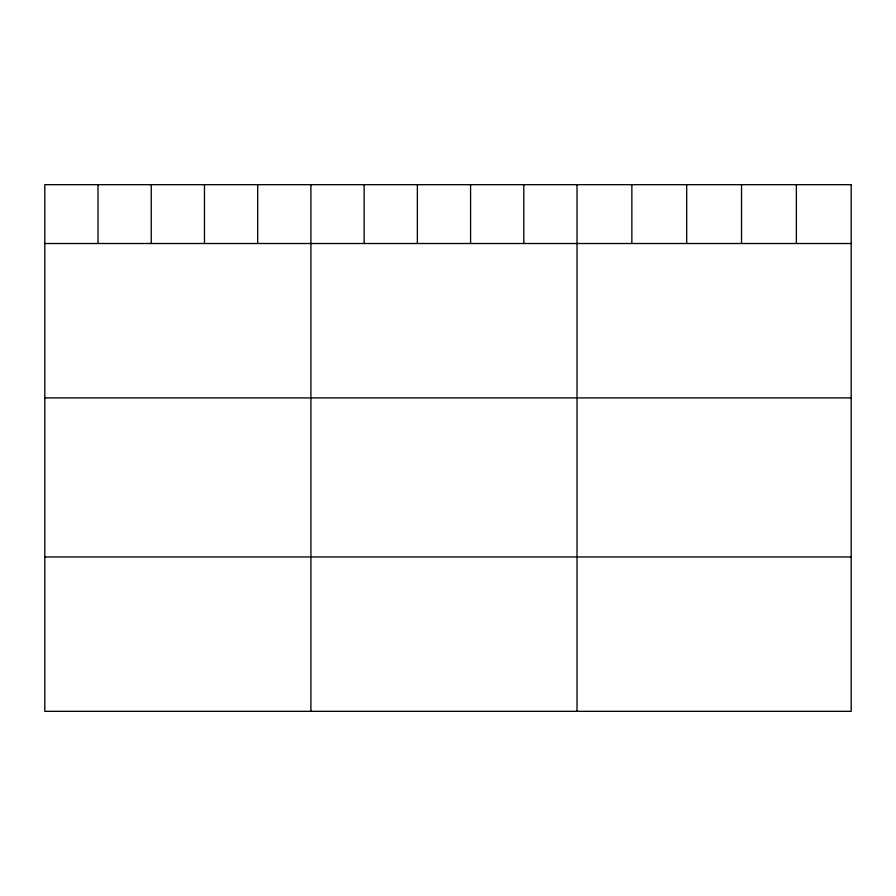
<?xml version="1.0" encoding="UTF-8"?>
<svg xmlns="http://www.w3.org/2000/svg" width="896" height="896" viewBox="0 0 896 896"><rect width="100%" height="100%" fill="white"/><g stroke="black" fill="none" stroke-linecap="round" stroke-linejoin="round"><path stroke-width="1.34" d="M44.8 243.51L851.2 243.51M44.8 397.891L851.2 397.891M44.8 556.954L851.2 556.954M796.365 184.666L796.365 243.51M741.53 184.666L741.53 243.51M686.694 184.666L686.694 243.51M631.859 184.666L631.859 243.51M577.024 184.666L577.024 711.334M523.802 184.666L523.802 243.51M470.579 184.666L470.579 243.51M417.357 184.666L417.357 243.51M364.134 184.666L364.134 243.51M310.912 184.666L310.912 711.334M257.69 184.666L257.69 243.51M204.467 184.666L204.467 243.51M151.245 184.666L151.245 243.51M98.022 184.666L98.022 243.51M851.2 184.666L44.8 184.666L44.8 711.334L851.2 711.334L851.2 184.666"/></g></svg>
